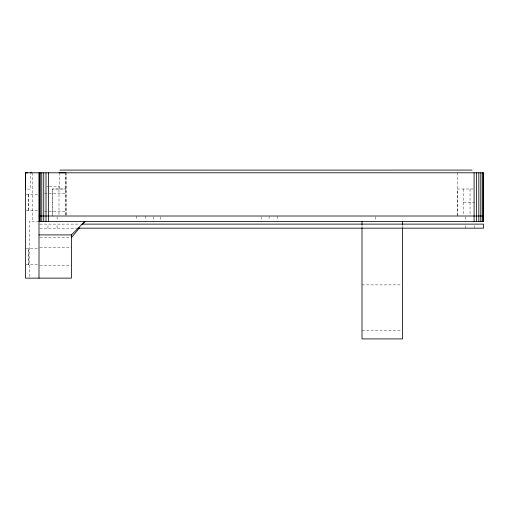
<?xml version="1.0" encoding="UTF-8"?>
<svg xmlns="http://www.w3.org/2000/svg" width="509" height="509" viewBox="0 0 509 509"><rect width="100%" height="100%" fill="white"/><g stroke="black" fill="none" stroke-linecap="round" stroke-linejoin="round"><path stroke-width="0.38" stroke-dasharray="2.54 1.91" d="M47.916 228.166L48.075 224.113M57.097 228.166L56.944 224.113M65.96 215.224L65.96 173.575L66.005 215.224M465.455 228.166L465.455 225.462M474.636 228.166L474.636 225.462M457.623 216.007L457.674 188.998L473.313 188.998M46.892 186.294L47.922 186.294M49.265 186.294L58.993 186.294L58.993 215.224M27.562 189.1L30.635 189.1L30.635 173.588M44.55 193.592L65.96 193.592M26.124 194.47L38.245 194.47M463.559 202.506L474.674 202.506M26.124 210.681L38.245 210.681M44.55 211.42L65.96 211.42M39.002 221.409L29.287 221.409L29.293 278.137M39.797 224.113L80.358 224.113M39.797 228.166L77.177 228.166M39.791 237.62L70.624 237.62M39.791 247.609L71.413 247.609M25.978 248.494L38.239 248.494M25.978 264.699L38.239 264.699M39.791 265.437L71.413 265.437M362.001 284.887L401.722 284.887M362.001 330.805L401.722 330.805M32.252 172.812L32.271 221.409M470.042 188.998L470.042 216.007M465.455 216.783L465.455 221.409M463.559 188.998L463.559 215.218M457.674 172.793L457.674 216.007M402.517 225.379L402.517 226.969M375.508 216.783L375.508 221.409M362.001 225.379L362.001 226.969M277.755 216.007L277.755 219.869M269.108 216.007L269.108 219.869M261.276 216.783L261.276 221.409M160.551 216.783L160.551 219.869M153.234 216.783L153.234 221.409M145.396 216.007L145.396 219.869M136.756 216.007L136.756 219.869M65.96 172.793L65.96 216.007M59.209 172.793L59.209 188.998M57.097 216.783L57.097 221.409M28.72 194.47L28.72 210.681M28.663 194.47L28.663 210.681M52.497 188.992L52.497 216.007L52.497 188.998L65.96 188.998L52.497 188.998M28.708 264.699L28.708 248.494L28.689 264.699"/><path stroke-width="0.76" d="M71.413 237.62L79.417 228.013M82.42 224.412L84.92 221.409L71.413 234.916L71.413 278.137L25.495 278.137L25.495 172.793M59.89 170.089L472.021 170.089M25.495 189.1L25.45 172.812L27.511 172.812M59.209 172.793L65.96 172.793M25.45 172.812L483.55 172.793L483.55 221.409L39.002 221.409M39.002 216.007L483.55 216.007M81.949 224.113L483.55 224.113L483.55 228.166L77.972 228.166M39.002 234.916L71.413 234.916M30.635 172.793L31.501 172.812M483.226 172.793L483.226 221.409M482.284 172.793L482.284 221.409M480.782 172.793L480.782 221.409M478.823 172.793L478.823 221.409M476.545 172.793L476.545 221.409M474.095 172.793L474.095 221.409M402.517 221.409L402.517 224.59M402.517 227.765L402.517 338.911L362.001 338.911L362.001 227.765M362.001 221.409L362.001 224.59M48.457 172.793L48.457 221.409M46.007 172.793L46.007 221.409M43.729 172.793L43.729 221.409M41.77 172.793L41.77 221.409M40.268 172.793L40.268 221.409M39.327 172.793L39.327 221.409M39.002 172.793L39.002 278.137"/></g></svg>
